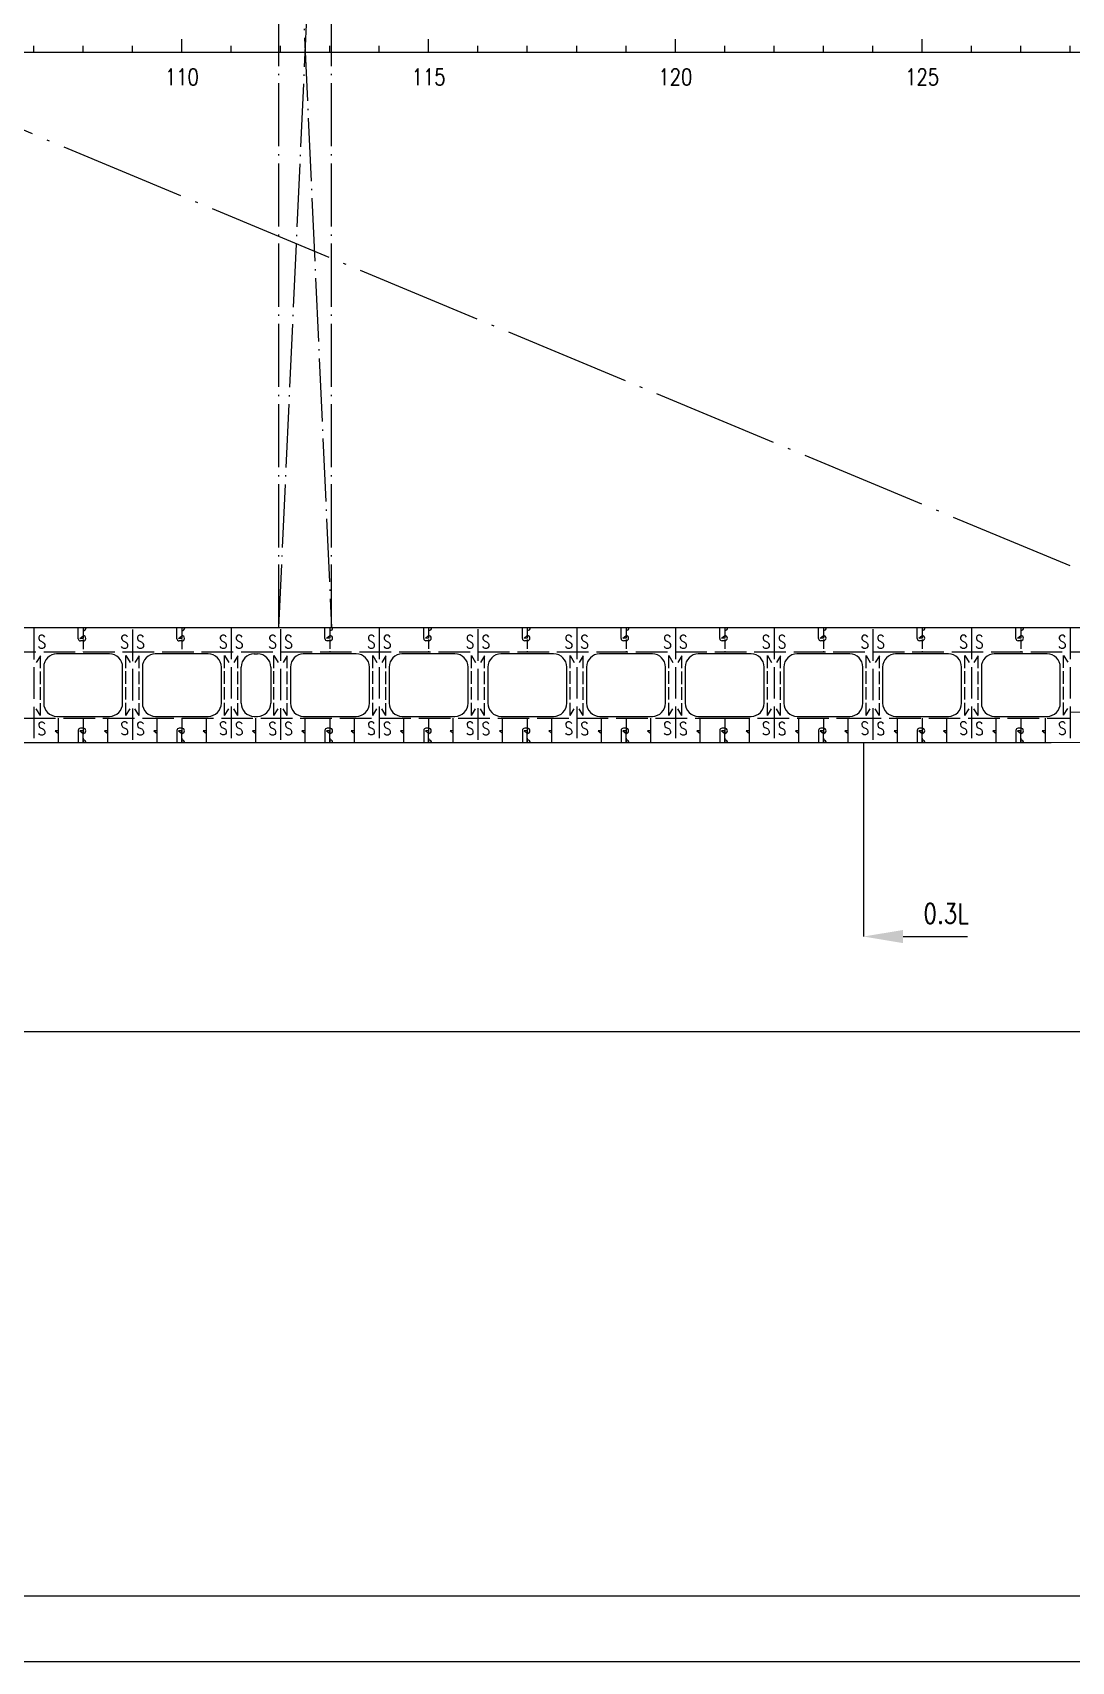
# Model space of a CAD drawing. Extents: x 444792 to 563892, y 548457 to 594763.
# Drawn here: x 505432 to 521219, y 548557 to 573331 of the extents above; entities that cross this region are included whole.
import ezdxf
from ezdxf.enums import TextEntityAlignment as Align

# ---------------------------------------------------------------- set-up
doc = ezdxf.new("R2010")
doc.units = 0
doc.header["$LTSCALE"] = 40
doc.header["$MEASUREMENT"] = 0
doc.linetypes.add('ACAD_ISO02W100', pattern=[15, 12, -3])
doc.linetypes.add('ACAD_ISO04W100', pattern=[30.5, 24, -3, 0.5, -3])
doc.layers.get('0').update_dxf_attribs({"linetype": 'CONTINUOUS'})
for name, color, linetype in [('01CONTINUOUS', 2, 'CONTINUOUS'), ('11', 7, 'CONTINUOUS'), ('BT_ENG', 7, 'CONTINUOUS'), ('C-CEN', 4, 'ACAD_ISO04W100'), ('C-DAS', 4, 'ACAD_ISO02W100'), ('FRAME', 7, 'CONTINUOUS'), ('Y-CON', 2, 'CONTINUOUS'), ('Y-DAS', 2, 'ACAD_ISO02W100')]:
    doc.layers.add(name, color=color, linetype=linetype)
doc.styles.add('ROMANS', font='romans.shx', dxfattribs={"width": 0.75, "height": 250, "bigfont": 'hzdx.shx'})

msp = doc.modelspace()

# ---------------------------------------------------------------- linework, layer by layer
for p, q in [((481450.3, 573030.7), (523450.3, 573030.7)), ((505450.3, 573030.7), (505450.3, 573130.7)), ((506200.3, 573030.7), (506200.3, 573130.7)), ((506950.3, 573030.7), (506950.3, 573130.7)), ((507700.3, 573030.7), (507700.3, 573230.7)), ((508450.3, 573030.7), (508450.3, 573130.7)), ((509200.3, 573030.7), (509200.3, 573130.7)), ((509950.3, 573030.7), (509950.3, 573130.7)), ((510700.3, 573030.7), (510700.3, 573130.7)), ((511450.3, 573030.7), (511450.3, 573230.7)), ((512200.3, 573030.7), (512200.3, 573130.7)), ((512950.3, 573030.7), (512950.3, 573130.7)), ((513700.3, 573030.7), (513700.3, 573130.7)), ((514450.3, 573030.7), (514450.3, 573130.7)), ((515200.3, 573030.7), (515200.3, 573230.7)), ((515950.3, 573030.7), (515950.3, 573130.7)), ((516700.3, 573030.7), (516700.3, 573130.7)), ((517450.3, 573030.7), (517450.3, 573130.7)), ((518200.3, 573030.7), (518200.3, 573130.7)), ((518950.3, 573030.7), (518950.3, 573230.7)), ((519700.3, 573030.7), (519700.3, 573130.7)), ((520450.3, 573030.7), (520450.3, 573130.7)), ((521200.3, 573030.7), (521200.3, 573130.7)), ((506200.3, 564077.2), (506160.3, 564077.2)), ((507700.3, 564077.2), (507660.3, 564077.2)), ((509950.3, 564080.7), (509910.3, 564080.7)), ((511450.3, 564080.7), (511410.3, 564080.7)), ((512950.3, 564080.7), (512910.3, 564080.7)), ((514450.3, 564080.7), (514410.3, 564080.7)), ((515950.3, 564080.7), (515910.3, 564080.7)), ((517450.3, 564080.7), (517410.3, 564080.7)), ((518950.3, 564080.7), (518910.3, 564080.7)), ((520450.3, 564080.7), (520410.3, 564080.7)), ((509050.3, 563680.7), (509050.3, 563130.7)), ((506200.3, 562750.7), (506160.3, 562750.7)), ((507700.3, 562750.7), (507660.3, 562750.7)), ((509950.3, 562750.7), (509910.3, 562750.7)), ((511450.3, 562750.7), (511410.3, 562750.7)), ((512950.3, 562750.7), (512910.3, 562750.7)), ((514450.3, 562750.7), (514410.3, 562750.7)), ((515950.3, 562750.7), (515910.3, 562750.7)), ((517450.3, 562750.7), (517410.3, 562750.7)), ((518950.3, 562750.7), (518910.3, 562750.7)), ((520450.3, 562750.7), (520410.3, 562750.7)), ((518060, 562530.7), (518060, 559581.7)), ((545200.3, 558131.4), (455200.3, 558131.4))]:
    msp.add_line(p, q)
at = {"color": 7, "ltscale": 0.2}
for p, q in [((506125.3, 564112.2), (506125.3, 564277.2)), ((507625.3, 564112.2), (507625.3, 564277.2)), ((509875.3, 564115.7), (509875.3, 564280.7)), ((511375.3, 564115.7), (511375.3, 564280.7)), ((512875.3, 564115.7), (512875.3, 564280.7)), ((514375.3, 564115.7), (514375.3, 564280.7)), ((515875.3, 564115.7), (515875.3, 564280.7)), ((517375.3, 564115.7), (517375.3, 564280.7)), ((518875.3, 564115.7), (518875.3, 564280.7)), ((520375.3, 564115.7), (520375.3, 564280.7)), ((506125.3, 562715.7), (506125.3, 562538.8)), ((507625.3, 562715.7), (507625.3, 562538.8)), ((509875.3, 562715.7), (509875.3, 562538.8)), ((511375.3, 562715.7), (511375.3, 562538.8)), ((512875.3, 562715.7), (512875.3, 562538.8)), ((514375.3, 562715.7), (514375.3, 562538.8)), ((515875.3, 562715.7), (515875.3, 562538.8)), ((517375.3, 562715.7), (517375.3, 562538.8)), ((518875.3, 562715.7), (518875.3, 562538.8)), ((520375.3, 562715.7), (520375.3, 562538.8))]:
    msp.add_line(p, q, dxfattribs=at)
at = {"color": 0, "linetype": 'ByBlock'}
for p, q in [((508800.3, 563880.7), (508850.3, 563880.7)), ((505550.3, 563851.8), (505487.6, 563749.2)), ((506850.3, 563854.7), (506913, 563752.2)), ((507050.3, 563851.8), (506987.6, 563749.2)), ((508350.3, 563854.7), (508413, 563752.2)), ((508550.3, 563851.8), (508487.6, 563749.2)), ((509100.3, 563854.7), (509163, 563752.2)), ((509300.3, 563851.8), (509237.6, 563749.2)), ((510600.3, 563854.7), (510663, 563752.2)), ((510800.3, 563851.8), (510737.6, 563749.2)), ((512100.3, 563854.7), (512163, 563752.2)), ((512300.3, 563851.8), (512237.6, 563749.2)), ((513600.3, 563854.7), (513663, 563752.2)), ((513800.3, 563851.8), (513737.6, 563749.2)), ((515100.3, 563854.7), (515163, 563752.2)), ((515300.3, 563851.8), (515237.6, 563749.2)), ((516600.3, 563854.7), (516663, 563752.2)), ((516800.3, 563851.8), (516737.6, 563749.2)), ((518100.3, 563854.7), (518163, 563752.2)), ((518300.3, 563851.8), (518237.6, 563749.2)), ((519600.3, 563854.7), (519663, 563752.2)), ((519800.3, 563851.8), (519737.6, 563749.2)), ((521100.3, 563857.4), (521163, 563754.8)), ((505550.3, 562941.8), (505487.6, 563044.3)), ((506850.3, 562944.7), (506913, 563047.3)), ((507050.3, 562941.8), (506987.6, 563044.3)), ((508350.3, 562944.7), (508413, 563047.3)), ((508550.3, 562941.8), (508487.6, 563044.3)), ((508800.3, 562930.7), (508850.3, 562930.7)), ((509100.3, 562944.7), (509163, 563047.3)), ((509300.3, 562941.8), (509237.6, 563044.3)), ((510600.3, 562944.7), (510663, 563047.3)), ((510800.3, 562941.8), (510737.6, 563044.3)), ((512100.3, 562944.7), (512163, 563047.3)), ((512300.3, 562941.8), (512237.6, 563044.3)), ((513600.3, 562944.7), (513663, 563047.3)), ((513800.3, 562941.8), (513737.6, 563044.3)), ((515100.3, 562944.7), (515163, 563047.3)), ((515300.3, 562941.8), (515237.6, 563044.3)), ((516600.3, 562944.7), (516663, 563047.3)), ((516800.3, 562941.8), (516737.6, 563044.3)), ((518100.3, 562944.7), (518163, 563047.3)), ((518300.3, 562941.8), (518237.6, 563044.3)), ((519600.3, 562944.7), (519663, 563047.3)), ((519800.3, 562941.8), (519737.6, 563044.3)), ((521100.3, 562947.4), (521163, 563049.9)), ((518660, 559581.7), (519638.4, 559581.7))]:
    msp.add_line(p, q, dxfattribs=at)
at = {"color": 2}
msp.add_line((447392.4, 549556.6), (562792.4, 549556.6), dxfattribs=at)
for centre, radius, start, end in [((506160.3, 564112.2), 35, 180, 270), ((506200.3, 564117.2), 40, 270, 90), ((507660.3, 564112.2), 35, 180, 270), ((507700.3, 564117.2), 40, 270, 90), ((509910.3, 564115.7), 35, 180, 270), ((509950.3, 564120.7), 40, 270, 90), ((511410.3, 564115.7), 35, 180, 270), ((511450.3, 564120.7), 40, 270, 90), ((512910.3, 564115.7), 35, 180, 270), ((512950.3, 564120.7), 40, 270, 90), ((514410.3, 564115.7), 35, 180, 270), ((514450.3, 564120.7), 40, 270, 90), ((515910.3, 564115.7), 35, 180, 270), ((515950.3, 564120.7), 40, 270, 90), ((517410.3, 564115.7), 35, 180, 270), ((517450.3, 564120.7), 40, 270, 90), ((518910.3, 564115.7), 35, 180, 270), ((518950.3, 564120.7), 40, 270, 90), ((520410.3, 564115.7), 35, 180, 270), ((520450.3, 564120.7), 40, 270, 90), ((506160.3, 562715.7), 35, 90, 180), ((506200.3, 562710.7), 40, 270, 90), ((507660.3, 562715.7), 35, 90, 180), ((507700.3, 562710.7), 40, 270, 90), ((509910.3, 562715.7), 35, 90, 180), ((509950.3, 562710.7), 40, 270, 90), ((511410.3, 562715.7), 35, 90, 180), ((511450.3, 562710.7), 40, 270, 90), ((512910.3, 562715.7), 35, 90, 180), ((512950.3, 562710.7), 40, 270, 90), ((514410.3, 562715.7), 35, 90, 180), ((514450.3, 562710.7), 40, 270, 90), ((515910.3, 562715.7), 35, 90, 180), ((515950.3, 562710.7), 40, 270, 90), ((517410.3, 562715.7), 35, 90, 180), ((517450.3, 562710.7), 40, 270, 90), ((518910.3, 562715.7), 35, 90, 180), ((518950.3, 562710.7), 40, 270, 90), ((520410.3, 562715.7), 35, 90, 180), ((520450.3, 562710.7), 40, 270, 90)]:
    msp.add_arc(centre, radius, start, end)
at = {"color": 7, "ltscale": 0.2}
for centre, start, end in [((506200.1, 564277.2), 270, 0), ((507700.1, 564277.2), 270, 0), ((509950.1, 564280.7), 270, 0), ((511450.1, 564280.7), 270, 0), ((512950.1, 564280.7), 270, 0), ((514450.1, 564280.7), 270, 0), ((515950.1, 564280.7), 270, 0), ((517450.1, 564280.7), 270, 0), ((518950.1, 564280.7), 270, 0), ((520450.1, 564280.7), 270, 0), ((506200.3, 562526.4), 360, 90), ((507700.3, 562526.4), 360, 90), ((509950.3, 562526.4), 360, 90), ((511450.3, 562526.4), 360, 90), ((512950.3, 562526.4), 360, 90), ((514450.3, 562526.4), 360, 90), ((515950.3, 562526.4), 360, 90), ((517450.3, 562526.4), 360, 90), ((518950.3, 562526.4), 360, 90), ((520450.3, 562526.4), 360, 90)]:
    msp.add_arc(centre, 45, start, end, dxfattribs=at)
at = {"color": 0, "linetype": 'ByBlock'}
msp.add_solid([(518660, 559681.7), (518660, 559481.7), (518060, 559581.7)], dxfattribs=at)
at = {"layer": '01CONTINUOUS'}
for p, q in [((453999.5, 564280.7), (526450.3, 564280.7)), ((505825.3, 562710.7), (505825.3, 562900.7)), ((506575.3, 562710.7), (506575.3, 562900.7)), ((507325.3, 562710.7), (507325.3, 562900.7)), ((508075.3, 562710.7), (508075.3, 562900.7)), ((508825.3, 562710.7), (508825.3, 562900.7)), ((509575.3, 562710.7), (509575.3, 562900.7)), ((510325.3, 562710.7), (510325.3, 562900.7)), ((511075.3, 562710.7), (511075.3, 562900.7)), ((511825.3, 562710.7), (511825.3, 562900.7)), ((512575.3, 562710.7), (512575.3, 562900.7)), ((513325.3, 562710.7), (513325.3, 562900.7)), ((514075.3, 562710.7), (514075.3, 562900.7)), ((514825.3, 562710.7), (514825.3, 562900.7)), ((515575.3, 562710.7), (515575.3, 562900.7)), ((516325.3, 562710.7), (516325.3, 562900.7)), ((517075.3, 562710.7), (517075.3, 562900.7)), ((517825.3, 562710.7), (517825.3, 562900.7)), ((518575.3, 562710.7), (518575.3, 562900.7)), ((519325.3, 562710.7), (519325.3, 562900.7)), ((520075.3, 562710.7), (520075.3, 562900.7)), ((520825.3, 562710.7), (520825.3, 562900.7)), ((463108.6, 562530.7), (520911.2, 562530.7))]:
    msp.add_line(p, q, dxfattribs=at)
msp.add_lwpolyline([(480700.3, 562530.7), (515850.3, 562530.7), (517850.3, 562530.7), (520911.2, 562530.7), (522967.6, 562549.7), (524200.3, 562600.8), (524350.3, 562607.3), (525700.3, 562654.5), (526115.6, 562680.6), (528466.3, 562879.7), (530850.3, 563161.6), (532670.3, 563414.5), (534996.3, 563793.6), (537350.3, 564268), (538789.3, 564613.6), (540600.3, 565124.8), (542047.3, 565600.3), (543850.3, 566269.1), (546161.3, 567209.5), (546400.3, 567310.8)], dxfattribs=at)
at = {"layer": '11', "color": 7, "linetype": 'Continuous'}
for p, q in [((506600, 563880.7), (505795.5, 563880.7)), ((508100, 563880.7), (507295.5, 563880.7)), ((510350, 563880.7), (509545.5, 563880.7)), ((511850, 563880.7), (511045.5, 563880.7)), ((513350, 563880.7), (512545.5, 563880.7)), ((514850, 563880.7), (514045.5, 563880.7)), ((516350, 563880.7), (515545.5, 563880.7)), ((517850, 563880.7), (517045.5, 563880.7)), ((519350, 563880.7), (518545.5, 563880.7)), ((520850, 563880.7), (520045.5, 563880.7)), ((505600.3, 563680.7), (505600.3, 563130.7)), ((506800.3, 563130.7), (506800.3, 563680.7)), ((507100.3, 563680.7), (507100.3, 563130.7)), ((508300.3, 563130.7), (508300.3, 563680.7)), ((508600.3, 563130.7), (508600.3, 563680.7)), ((509350.3, 563680.7), (509350.3, 563130.7)), ((510550.3, 563130.7), (510550.3, 563680.7)), ((510850.3, 563680.7), (510850.3, 563130.7)), ((512050.3, 563130.7), (512050.3, 563680.7)), ((512350.3, 563680.7), (512350.3, 563130.7)), ((513550.3, 563130.7), (513550.3, 563680.7)), ((513850.3, 563680.7), (513850.3, 563130.7)), ((515050.3, 563130.7), (515050.3, 563680.7)), ((515350.3, 563680.7), (515350.3, 563130.7)), ((516550.3, 563130.7), (516550.3, 563680.7)), ((516850.3, 563680.7), (516850.3, 563130.7)), ((518050.3, 563130.7), (518050.3, 563680.7)), ((518350.3, 563680.7), (518350.3, 563130.7)), ((519550.3, 563130.7), (519550.3, 563680.7)), ((519850.3, 563680.7), (519850.3, 563130.7)), ((521050.3, 563130.7), (521050.3, 563680.7)), ((505800.3, 562930.7), (506600.3, 562930.7)), ((507300.3, 562930.7), (508100.3, 562930.7)), ((509550.3, 562930.7), (510350.3, 562930.7)), ((511050.3, 562930.7), (511850.3, 562930.7)), ((512550.3, 562930.7), (513350.3, 562930.7)), ((514050.3, 562930.7), (514850.3, 562930.7)), ((515550.3, 562930.7), (516350.3, 562930.7)), ((517050.3, 562930.7), (517850.3, 562930.7)), ((518550.3, 562930.7), (519350.3, 562930.7)), ((520050.3, 562930.7), (520850.3, 562930.7))]:
    msp.add_line(p, q, dxfattribs=at)
for centre, start, end in [((505800.3, 563680.7), 90, 180), ((506600.3, 563680.7), 0, 90), ((507300.3, 563680.7), 90, 180), ((508100.3, 563680.7), 0, 90), ((508800.3, 563680.7), 90, 180), ((508850.3, 563680.7), 0, 90), ((509550.3, 563680.7), 90, 180), ((510350.3, 563680.7), 0, 90), ((511050.3, 563680.7), 90, 180), ((511850.3, 563680.7), 0, 90), ((512550.3, 563680.7), 90, 180), ((513350.3, 563680.7), 0, 90), ((514050.3, 563680.7), 90, 180), ((514850.3, 563680.7), 0, 90), ((515550.3, 563680.7), 90, 180), ((516350.3, 563680.7), 0, 90), ((517050.3, 563680.7), 90, 180), ((517850.3, 563680.7), 0, 90), ((518550.3, 563680.7), 90, 180), ((519350.3, 563680.7), 0, 90), ((520050.3, 563680.7), 90, 180), ((520850.3, 563680.7), 0, 90), ((505800.3, 563130.7), 180, 270), ((506600.3, 563130.7), 270, 0), ((507300.3, 563130.7), 180, 270), ((508100.3, 563130.7), 270, 0), ((508800.3, 563130.7), 180, 270), ((508850.3, 563130.7), 270, 0), ((509550.3, 563130.7), 180, 270), ((510350.3, 563130.7), 270, 0), ((511050.3, 563130.7), 180, 270), ((511850.3, 563130.7), 270, 0), ((512550.3, 563130.7), 180, 270), ((513350.3, 563130.7), 270, 0), ((514050.3, 563130.7), 180, 270), ((514850.3, 563130.7), 270, 0), ((515550.3, 563130.7), 180, 270), ((516350.3, 563130.7), 270, 0), ((517050.3, 563130.7), 180, 270), ((517850.3, 563130.7), 270, 0), ((518550.3, 563130.7), 180, 270), ((519350.3, 563130.7), 270, 0), ((520050.3, 563130.7), 180, 270), ((520850.3, 563130.7), 270, 0)]:
    msp.add_arc(centre, 200, start, end, dxfattribs=at)
at = {"layer": 'BT_ENG'}
msp.add_line((444892.4, 548556.6), (563792.4, 548556.6), dxfattribs=at)
at = {"layer": 'C-CEN', "ltscale": 2}
msp.add_line((523450.3, 564280.7), (481450.3, 581780.7), dxfattribs=at)
at = {"layer": 'C-CEN'}
for p, q in [((509175.3, 564280.7), (509175.3, 581780.7)), ((509175.3, 564280.7), (509975.3, 581780.7)), ((509175.3, 581780.7), (509975.3, 564280.7)), ((509975.3, 564280.7), (509975.3, 581780.7))]:
    msp.add_line(p, q, dxfattribs=at)
at = {"layer": 'C-DAS'}
msp.add_line((455200.3, 563910.7), (526450.3, 563910.7), dxfattribs=at)
at = {"layer": 'C-DAS', "ltscale": 0.4}
for p, q in [((505550.3, 562941.8), (505550.3, 563851.8)), ((506850.3, 562944.7), (506850.3, 563854.7)), ((507050.3, 562941.8), (507050.3, 563851.8)), ((508350.3, 562944.7), (508350.3, 563854.7)), ((508550.3, 562941.8), (508550.3, 563851.8)), ((509100.3, 562944.7), (509100.3, 563854.7)), ((509300.3, 562941.8), (509300.3, 563851.8)), ((510600.3, 562944.7), (510600.3, 563854.7)), ((510800.3, 562941.8), (510800.3, 563851.8)), ((512100.3, 562944.7), (512100.3, 563854.7)), ((512300.3, 562941.8), (512300.3, 563851.8)), ((513600.3, 562944.7), (513600.3, 563854.7)), ((513800.3, 562941.8), (513800.3, 563851.8)), ((515100.3, 562944.7), (515100.3, 563854.7)), ((515300.3, 562941.8), (515300.3, 563851.8)), ((516600.3, 562944.7), (516600.3, 563854.7)), ((516800.3, 562941.8), (516800.3, 563851.8)), ((518100.3, 562944.7), (518100.3, 563854.7)), ((518300.3, 562941.8), (518300.3, 563851.8)), ((519600.3, 562944.7), (519600.3, 563854.7)), ((519800.3, 562941.8), (519800.3, 563851.8)), ((521100.3, 562947.4), (521100.3, 563857.4))]:
    msp.add_line(p, q, dxfattribs=at)
at = {"layer": 'C-DAS'}
for points in [[(455200.3, 563383.6), (456889.2, 563188), (459074.2, 563014.9), (459350.3, 562997.9), (461599.6, 562912.5), (463108.7, 562900.7), (465850.3, 562900.7), (472350.3, 562900.7), (476450.3, 562900.7), (477700.3, 562900.7), (480700.3, 562900.7), (515850.3, 562900.7), (517850.3, 562900.7), (520911.2, 562900.7), (521200.3, 562903.4)], [(521200.3, 562993.4), (522967.6, 563009.7), (523450.3, 563029.7)]]:
    msp.add_lwpolyline(points, dxfattribs=at)
at = {"layer": 'Y-CON'}
for points in [[(506200.3, 564277.2), (506200.3, 564117.2), (506150.3, 564117.2), (506200.3, 564157.2)], [(507700.3, 564277.2), (507700.3, 564117.2), (507650.3, 564117.2), (507700.3, 564157.2)], [(509950.3, 564280.7), (509950.3, 564120.7), (509900.3, 564120.7), (509950.3, 564160.7)], [(511450.3, 564280.7), (511450.3, 564120.7), (511400.3, 564120.7), (511450.3, 564160.7)], [(512950.3, 564280.7), (512950.3, 564120.7), (512900.3, 564120.7), (512950.3, 564160.7)], [(514450.3, 564280.7), (514450.3, 564120.7), (514400.3, 564120.7), (514450.3, 564160.7)], [(515950.3, 564280.7), (515950.3, 564120.7), (515900.3, 564120.7), (515950.3, 564160.7)], [(517450.3, 564280.7), (517450.3, 564120.7), (517400.3, 564120.7), (517450.3, 564160.7)], [(518950.3, 564280.7), (518950.3, 564120.7), (518900.3, 564120.7), (518950.3, 564160.7)], [(520450.3, 564280.7), (520450.3, 564120.7), (520400.3, 564120.7), (520450.3, 564160.7)], [(505825.3, 562530.7), (505825.3, 562710.7), (505775.3, 562710.7), (505825.3, 562670.7)], [(506200.3, 562530.7), (506200.3, 562710.7), (506150.3, 562710.7), (506200.3, 562670.7)], [(506575.3, 562530.7), (506575.3, 562710.7), (506525.3, 562710.7), (506575.3, 562670.7)], [(507325.3, 562530.7), (507325.3, 562710.7), (507275.3, 562710.7), (507325.3, 562670.7)], [(507700.3, 562530.7), (507700.3, 562710.7), (507650.3, 562710.7), (507700.3, 562670.7)], [(508075.3, 562530.7), (508075.3, 562710.7), (508025.3, 562710.7), (508075.3, 562670.7)], [(508825.3, 562530.7), (508825.3, 562710.7), (508775.3, 562710.7), (508825.3, 562670.7)], [(509575.3, 562530.7), (509575.3, 562710.7), (509525.3, 562710.7), (509575.3, 562670.7)], [(509950.3, 562530.7), (509950.3, 562710.7), (509900.3, 562710.7), (509950.3, 562670.7)], [(510325.3, 562530.7), (510325.3, 562710.7), (510275.3, 562710.7), (510325.3, 562670.7)], [(511075.3, 562530.7), (511075.3, 562710.7), (511025.3, 562710.7), (511075.3, 562670.7)], [(511450.3, 562530.7), (511450.3, 562710.7), (511400.3, 562710.7), (511450.3, 562670.7)], [(511825.3, 562530.7), (511825.3, 562710.7), (511775.3, 562710.7), (511825.3, 562670.7)], [(512575.3, 562530.7), (512575.3, 562710.7), (512525.3, 562710.7), (512575.3, 562670.7)], [(512950.3, 562530.7), (512950.3, 562710.7), (512900.3, 562710.7), (512950.3, 562670.7)], [(513325.3, 562530.7), (513325.3, 562710.7), (513275.3, 562710.7), (513325.3, 562670.7)], [(514075.3, 562530.7), (514075.3, 562710.7), (514025.3, 562710.7), (514075.3, 562670.7)], [(514450.3, 562530.7), (514450.3, 562710.7), (514400.3, 562710.7), (514450.3, 562670.7)], [(514825.3, 562530.7), (514825.3, 562710.7), (514775.3, 562710.7), (514825.3, 562670.7)], [(515575.3, 562530.7), (515575.3, 562710.7), (515525.3, 562710.7), (515575.3, 562670.7)], [(515950.3, 562530.7), (515950.3, 562710.7), (515900.3, 562710.7), (515950.3, 562670.7)], [(516325.3, 562530.7), (516325.3, 562710.7), (516275.3, 562710.7), (516325.3, 562670.7)], [(517075.3, 562530.7), (517075.3, 562710.7), (517025.3, 562710.7), (517075.3, 562670.7)], [(517450.3, 562530.7), (517450.3, 562710.7), (517400.3, 562710.7), (517450.3, 562670.7)], [(517825.3, 562530.7), (517825.3, 562710.7), (517775.3, 562710.7), (517825.3, 562670.7)], [(518575.3, 562530.7), (518575.3, 562710.7), (518525.3, 562710.7), (518575.3, 562670.7)], [(518950.3, 562530.7), (518950.3, 562710.7), (518900.3, 562710.7), (518950.3, 562670.7)], [(519325.3, 562530.7), (519325.3, 562710.7), (519275.3, 562710.7), (519325.3, 562670.7)], [(520075.3, 562530.7), (520075.3, 562710.7), (520025.3, 562710.7), (520075.3, 562670.7)], [(520450.3, 562530.7), (520450.3, 562710.7), (520400.3, 562710.7), (520450.3, 562670.7)], [(520825.3, 562530.7), (520825.3, 562710.7), (520775.3, 562710.7), (520825.3, 562670.7)]]:
    msp.add_lwpolyline(points, dxfattribs=at)
at = {"layer": 'Y-DAS'}
for p, q in [((505450.3, 564277.2), (505450.3, 562530.7)), ((506950.3, 564252.2), (506950.3, 562527.2)), ((508450.3, 564280.7), (508450.3, 562530.7)), ((509200.3, 564255.7), (509200.3, 562530.7)), ((510700.3, 564280.7), (510700.3, 562530.7)), ((512200.3, 564255.7), (512200.3, 562530.7)), ((513700.3, 564280.7), (513700.3, 562530.7)), ((515200.3, 564280.7), (515200.3, 562530.7)), ((516700.3, 564280.7), (516700.3, 562530.7)), ((518200.3, 564255.7), (518200.3, 562530.7)), ((519700.3, 564280.7), (519700.3, 562530.7)), ((521200.3, 564280.7), (521200.3, 562530.7))]:
    msp.add_line(p, q, dxfattribs=at)
at = {"layer": 'Y-DAS', "ltscale": 0.3}
for p, q in [((506200.3, 564277.2), (506200.3, 563910.7)), ((507700.3, 564277.2), (507700.3, 563910.7)), ((509950.3, 564280.7), (509950.3, 563910.7)), ((511450.3, 564280.7), (511450.3, 563910.7)), ((512950.3, 564280.7), (512950.3, 563910.7)), ((514450.3, 564280.7), (514450.3, 563910.7)), ((515950.3, 564280.7), (515950.3, 563910.7)), ((517450.3, 564280.7), (517450.3, 563910.7)), ((518950.3, 564280.7), (518950.3, 563910.7)), ((520450.3, 564280.7), (520450.3, 563910.7))]:
    msp.add_line(p, q, dxfattribs=at)
at = {"layer": 'Y-DAS', "ltscale": 0.5}
for p, q in [((506200.3, 562900.7), (506200.3, 562532.5)), ((507700.3, 562900.7), (507700.3, 562532.5)), ((509950.3, 562900.7), (509950.3, 562532.5)), ((511450.3, 562900.7), (511450.3, 562532.5)), ((512950.3, 562900.7), (512950.3, 562532.5)), ((514450.3, 562900.7), (514450.3, 562532.5)), ((515950.3, 562900.7), (515950.3, 562532.5)), ((517450.3, 562900.7), (517450.3, 562532.5)), ((518950.3, 562900.7), (518950.3, 562532.5)), ((520450.3, 562900.7), (520450.3, 562532.5))]:
    msp.add_line(p, q, dxfattribs=at)

# ---------------------------------------------------------------- texts
at = {"style": 'ROMANS', "width": 0.8}
msp.add_text('0.3L', height=300, dxfattribs=at).set_placement((519315.3, 559932.2), align=Align.MIDDLE)
at = {"char_height": 200, "attachment_point": 5, "style": 'ROMANS'}
for insert in [(505570.2, 564064.4), (506829.3, 564064.4), (507070.2, 564064.4), (508329.3, 564064.4), (508570.2, 564064.4), (509079.3, 564064.4), (509320.2, 564064.4), (510579.3, 564064.4), (510820.2, 564064.4), (512079.3, 564064.4), (512320.2, 564064.4), (513579.3, 564064.4), (513820.2, 564064.4), (515079.3, 564064.4), (515320.2, 564064.4), (516579.3, 564064.4), (516820.2, 564064.4), (518079.3, 564064.4), (518320.2, 564064.4), (519579.3, 564064.4), (519820.2, 564064.4), (521079.3, 564064.4), (505570.2, 562743.3), (506829.3, 562748.3), (507070.2, 562743.3), (508329.3, 562748.3), (508570.2, 562743.3), (509079.3, 562743.3), (509320.2, 562743.3), (510579.3, 562748.3), (510820.2, 562743.3), (512079.3, 562748.3), (512320.2, 562743.3), (513579.3, 562748.3), (513820.2, 562743.3), (515079.3, 562748.3), (515320.2, 562743.3), (516579.3, 562748.3), (516820.2, 562743.3), (518079.3, 562748.3), (518320.2, 562743.3), (519579.3, 562748.3), (519820.2, 562743.3), (521079.3, 562748.3)]:
    msp.add_mtext('S', dxfattribs=dict(at, insert=insert))
at = {"layer": 'FRAME', "style": 'ROMANS', "width": 0.8}
for s, p in [('110', (507700.3, 572655.7)), ('115', (511450.3, 572655.7)), ('120', (515200.3, 572655.7)), ('125', (518950.3, 572655.7))]:
    msp.add_text(s, height=250, dxfattribs=at).set_placement(p, align=Align.MIDDLE)

doc.saveas('drawing.dxf')
